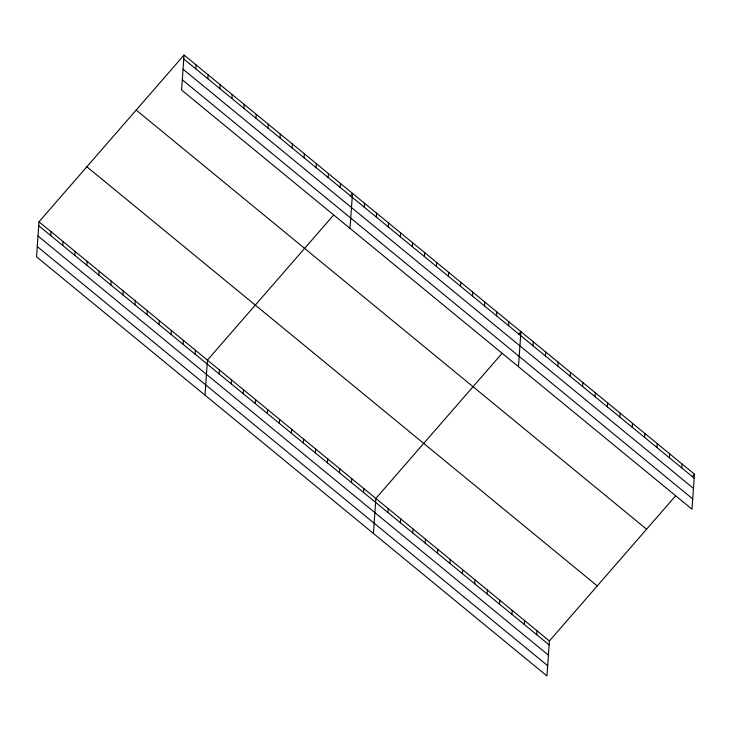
<?xml version="1.0" encoding="UTF-8"?>
<svg xmlns="http://www.w3.org/2000/svg" width="731" height="731" viewBox="0 0 731 731"><rect width="100%" height="100%" fill="white"/><g stroke="black" fill="none" stroke-linecap="round" stroke-linejoin="round"><path stroke-width="1.1" d="M184.048 55.044L181.599 90.05L692.001 509.187L694.45 474.172L184.048 55.044L38.999 221.813L36.55 256.828L546.952 675.956L549.401 640.95L675.307 496.194M50.75 235.629L51.033 231.69M62.784 245.506L63.058 241.568M74.818 255.384L75.092 251.455M86.843 265.262L87.126 261.332M98.877 275.139L99.151 271.21M110.911 285.026L111.185 281.088M122.936 294.904L123.219 290.965M134.97 304.781L135.244 300.852M147.004 314.659L147.278 310.73M159.029 324.537L159.303 320.607M171.063 334.423L171.337 330.485M195.798 68.851L196.082 64.922M183.097 344.301L183.371 340.372M207.832 78.738L208.107 74.8M195.122 354.179L195.396 350.25M219.867 88.615L220.141 84.677M204.982 395.142L207.43 360.127L333.336 215.371M231.891 98.493L232.175 94.564M219.19 373.934L219.464 370.005M243.926 108.371L244.2 104.442M231.215 383.821L231.489 379.882M255.96 118.248L256.234 114.319M243.249 393.698L243.524 389.769M267.985 128.135L268.259 124.197M255.283 403.576L255.558 399.647M280.019 138.013L280.293 134.084M267.308 413.454L267.583 409.524M292.053 147.89L292.327 143.961M279.343 423.34L279.617 419.402M304.078 157.768L304.352 153.839M291.377 433.218L291.651 429.28M316.112 167.646L316.386 163.717M303.402 443.096L303.676 439.167M328.146 177.532L328.42 173.594M315.436 452.973L315.71 449.044M340.171 187.41L340.445 183.481M327.47 462.851L327.744 458.922M350.03 228.364L352.479 193.359L350.268 195.899M339.495 472.738L339.769 468.799M364.239 207.165L364.513 203.236M351.529 482.615L351.803 478.677M376.264 217.052L376.538 213.114M363.563 492.493L363.837 488.564M388.298 226.93L388.572 222.992M373.413 533.456L375.862 498.441L501.768 353.685M400.332 236.807L400.606 232.878M387.987 512.55L388.262 508.621M412.357 246.685L412.631 242.756M400.378 522.729L400.652 518.8M424.391 256.563L424.665 252.634M412.777 532.908L413.052 528.979M436.425 266.45L436.699 262.511M425.168 543.087L425.451 539.158M448.45 276.327L448.724 272.389M437.567 553.266L437.842 549.337M460.484 286.205L460.758 282.276M449.967 563.446L450.241 559.517M472.518 296.082L472.793 292.153M462.357 573.625L462.632 569.696M484.543 305.96L484.817 302.031M474.757 583.804L475.031 579.875M496.577 315.847L496.852 311.909M487.148 593.983L487.422 590.054M508.602 325.724L508.886 321.795M499.547 604.162L499.821 600.233M518.462 366.679L520.911 331.673L518.699 334.213M511.938 614.342L512.212 610.412M533.036 345.781L533.31 341.852M524.337 624.521L524.611 620.592M545.427 355.96L545.701 352.031M536.728 634.7L537.002 630.771M557.826 366.14L558.1 362.21M570.217 376.319L570.491 372.39M582.616 386.498L582.89 382.569M595.007 396.677L595.29 392.748M607.406 406.856L607.68 402.927M619.806 417.035L620.08 413.106M632.196 427.215L632.47 423.286M644.596 437.394L644.87 433.456M656.986 447.573L657.26 443.635M669.386 457.752L669.66 453.814M681.776 467.931L682.05 463.993M692.239 476.713L694.45 474.172M183.773 58.973L694.176 478.111M183.052 69.235L693.454 488.363M182.311 79.798L692.723 498.935M136.176 110.079L646.588 529.207M86.861 166.778L597.264 585.915M38.999 221.813L549.401 640.95M38.725 225.742L549.127 644.879M38.003 236.003L548.405 655.131M37.263 246.566L547.674 665.703"/></g></svg>
